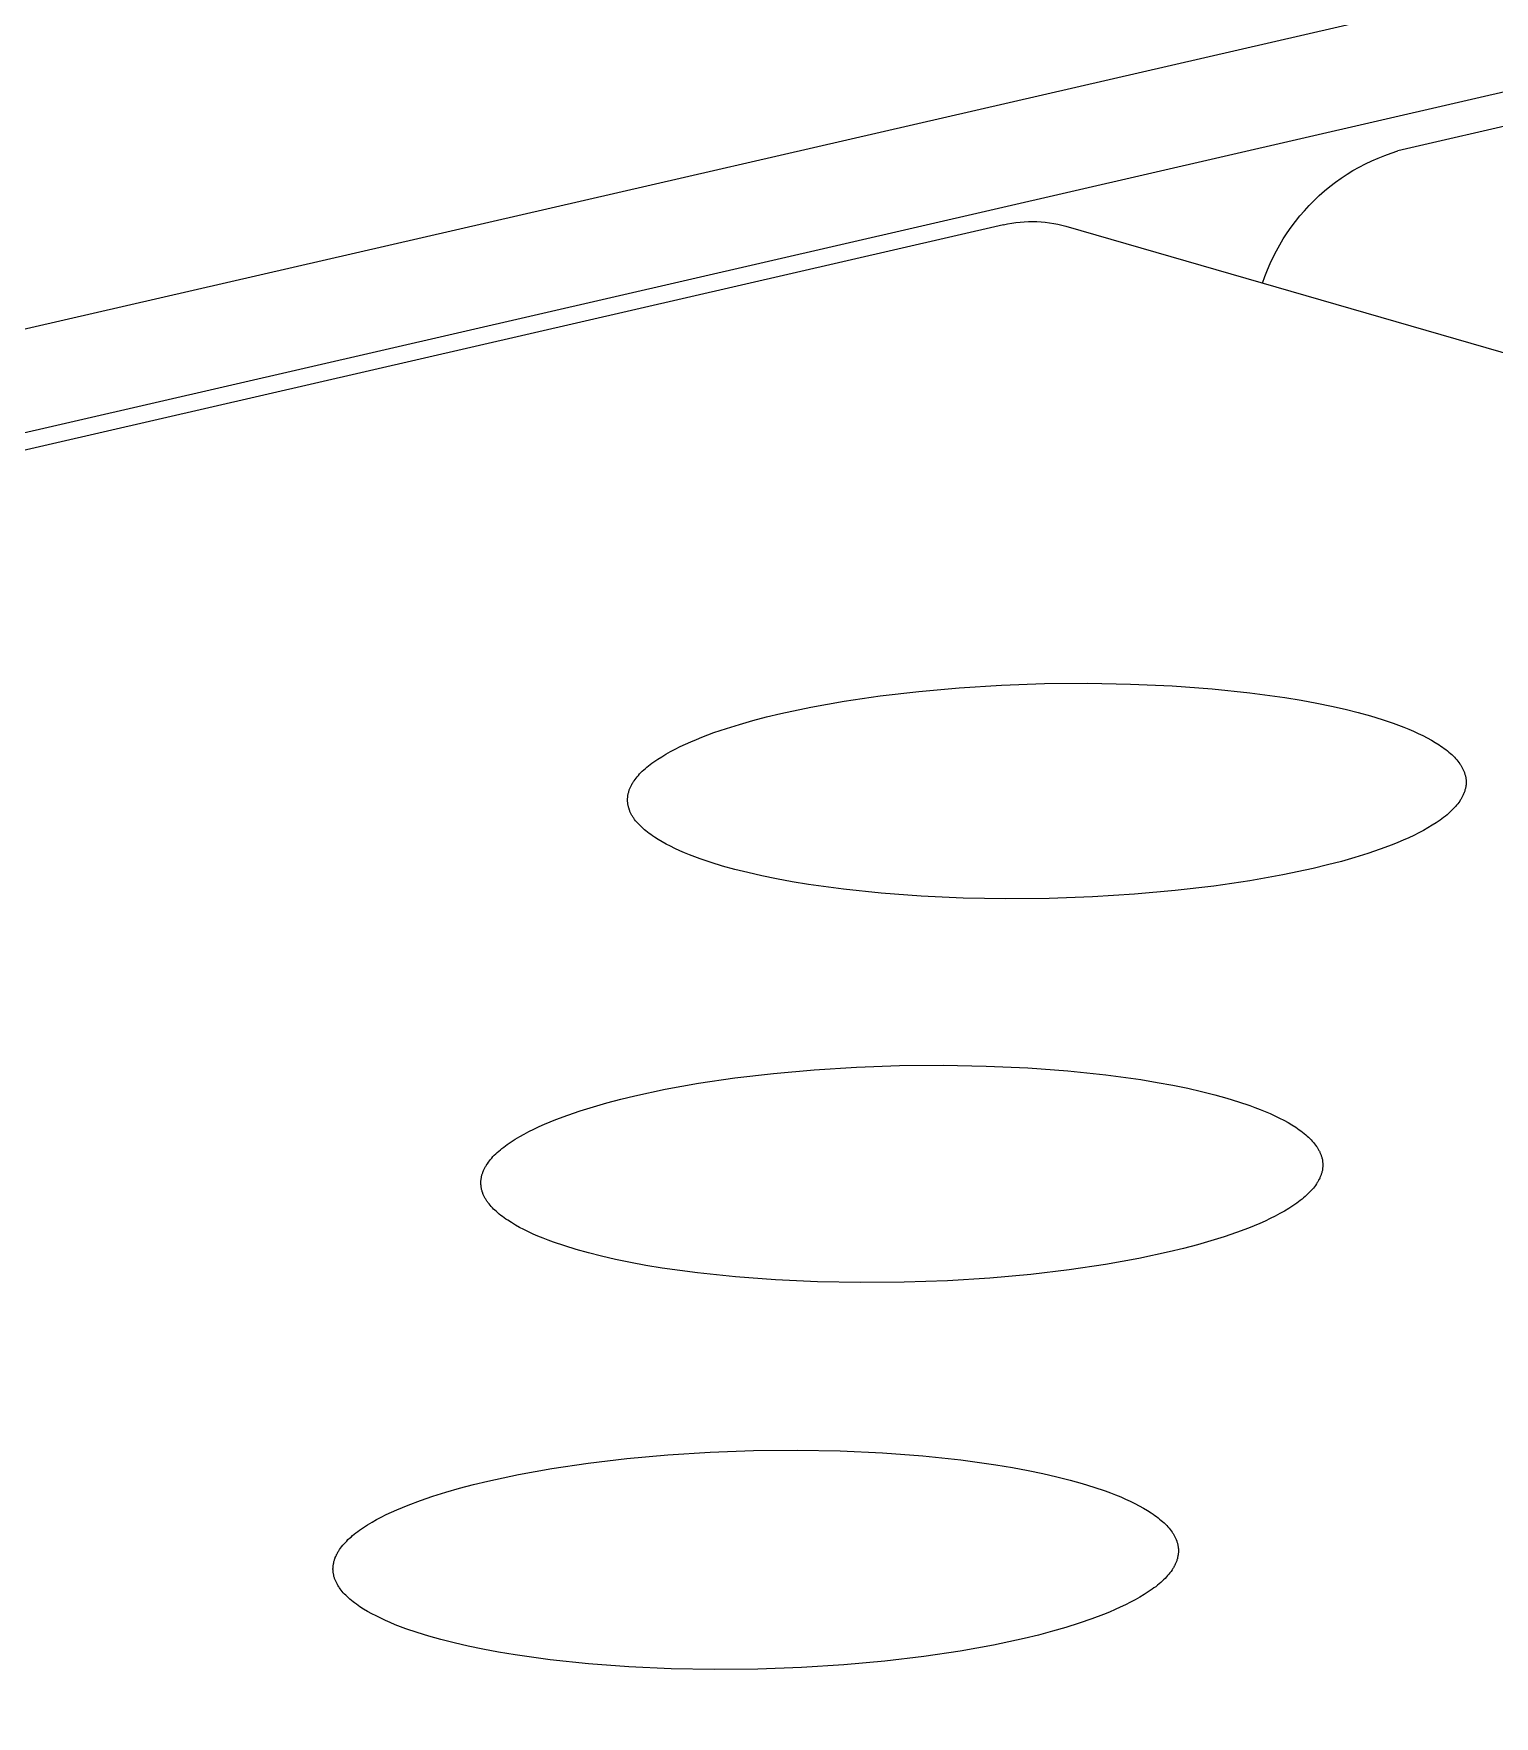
# Model space of a CAD drawing. Header units: millimetres. Extents: x -987 to 2591, y -102 to 2398.
# Drawn here: x -153.36 to -143.45, y 762.49 to 773.91 of the extents above; entities that cross this region are included whole.
import ezdxf

# ---------------------------------------------------------------- set-up
doc = ezdxf.new("R2010")
doc.units = ezdxf.units.MM
doc.header["$MEASUREMENT"] = 0
doc.layers.add('Utwórz2D linie widoczne', color=7, linetype='Continuous', true_color=0x000000)

msp = doc.modelspace()

# ---------------------------------------------------------------- linework, layer by layer
at = {"layer": 'Utwórz2D linie widoczne'}
for p, q in [((4.222, 808.165), (-190.787, 763.312)), ((-187.794, 763.291), (4.147, 807.487)), ((4.496, 807.345), (-144.104, 773.116)), ((-144.409, 772.982), (-144.367, 773.005)), ((-144.367, 773.005), (-144.325, 773.027)), ((-144.325, 773.027), (-144.282, 773.048)), ((-144.282, 773.048), (-144.239, 773.067)), ((-144.239, 773.067), (-144.194, 773.085)), ((-144.194, 773.085), (-144.15, 773.101)), ((-144.15, 773.101), (-144.104, 773.116)), ((-144.566, 772.874), (-144.528, 772.903)), ((-144.528, 772.903), (-144.489, 772.93)), ((-144.489, 772.93), (-144.449, 772.957)), ((-144.449, 772.957), (-144.409, 772.982)), ((-144.707, 772.745), (-144.673, 772.779)), ((-144.673, 772.779), (-144.638, 772.812)), ((-144.638, 772.812), (-144.603, 772.844)), ((-144.603, 772.844), (-144.566, 772.874)), ((-144.8, 772.637), (-144.77, 772.674)), ((-144.77, 772.674), (-144.739, 772.71)), ((-144.739, 772.71), (-144.707, 772.745)), ((-146.781, 772.614), (-188.28, 763.056)), ((-146.781, 772.614), (-146.753, 772.62)), ((-146.753, 772.62), (-146.725, 772.625)), ((-146.725, 772.625), (-146.697, 772.629)), ((-146.697, 772.629), (-146.668, 772.632)), ((-146.668, 772.632), (-146.64, 772.635)), ((-146.64, 772.635), (-146.611, 772.636)), ((-146.611, 772.636), (-146.583, 772.637)), ((-146.583, 772.637), (-146.554, 772.636)), ((-146.554, 772.636), (-146.525, 772.634)), ((-146.525, 772.634), (-146.497, 772.632)), ((-146.497, 772.632), (-146.469, 772.628)), ((-146.469, 772.628), (-146.44, 772.624)), ((-146.44, 772.624), (-146.412, 772.618)), ((-146.412, 772.618), (-146.384, 772.612)), ((-146.384, 772.612), (-146.357, 772.605)), ((-146.357, 772.605), (34.728, 720.23)), ((-144.882, 772.52), (-144.856, 772.56)), ((-144.856, 772.56), (-144.828, 772.599)), ((-144.828, 772.599), (-144.8, 772.637)), ((-144.951, 772.395), (-144.929, 772.438)), ((-144.929, 772.438), (-144.906, 772.479)), ((-144.906, 772.479), (-144.882, 772.52)), ((-144.99, 772.308), (-144.971, 772.352)), ((-144.971, 772.352), (-144.951, 772.395)), ((-145.023, 772.219), (-145.007, 772.264)), ((-145.007, 772.264), (-144.99, 772.308)), ((-147.356, 769.448), (-147.081, 769.473)), ((-147.081, 769.473), (-146.795, 769.49)), ((-146.795, 769.49), (-146.503, 769.501)), ((-146.503, 769.501), (-146.21, 769.504)), ((-146.21, 769.504), (-145.919, 769.498)), ((-145.919, 769.498), (-145.636, 769.486)), ((-145.636, 769.486), (-145.365, 769.466)), ((-145.365, 769.466), (-145.109, 769.439)), ((-148.087, 769.341), (-147.861, 769.381)), ((-147.861, 769.381), (-147.617, 769.417)), ((-147.617, 769.417), (-147.356, 769.448)), ((-145.109, 769.439), (-144.872, 769.406)), ((-144.872, 769.406), (-144.761, 769.388)), ((-144.761, 769.388), (-144.655, 769.369)), ((-144.655, 769.369), (-144.555, 769.348)), ((-148.573, 769.224), (-148.482, 769.25)), ((-148.482, 769.25), (-148.388, 769.275)), ((-148.388, 769.275), (-148.291, 769.298)), ((-148.291, 769.298), (-148.087, 769.341)), ((-144.555, 769.348), (-144.461, 769.327)), ((-144.461, 769.327), (-144.373, 769.304)), ((-144.373, 769.304), (-144.29, 769.282)), ((-144.29, 769.282), (-144.212, 769.258)), ((-144.212, 769.258), (-144.136, 769.232)), ((-148.865, 769.122), (-148.827, 769.138)), ((-148.827, 769.138), (-148.746, 769.168)), ((-148.746, 769.168), (-148.661, 769.196)), ((-148.661, 769.196), (-148.573, 769.224)), ((-144.136, 769.232), (-144.1, 769.219)), ((-144.1, 769.219), (-144.065, 769.206)), ((-144.065, 769.206), (-144.031, 769.192)), ((-144.031, 769.192), (-143.998, 769.178)), ((-143.998, 769.178), (-143.966, 769.163)), ((-143.966, 769.163), (-143.935, 769.148)), ((-143.935, 769.148), (-143.906, 769.133)), ((-143.906, 769.133), (-143.877, 769.117)), ((-149.1, 769.005), (-149.071, 769.023)), ((-149.071, 769.023), (-149.04, 769.04)), ((-149.04, 769.04), (-149.008, 769.057)), ((-149.008, 769.057), (-148.974, 769.074)), ((-148.974, 769.074), (-148.939, 769.09)), ((-148.939, 769.09), (-148.903, 769.106)), ((-148.903, 769.106), (-148.865, 769.122)), ((-143.877, 769.117), (-143.851, 769.102)), ((-143.851, 769.102), (-143.825, 769.086)), ((-143.825, 769.086), (-143.813, 769.077)), ((-143.813, 769.077), (-143.801, 769.069)), ((-143.801, 769.069), (-143.79, 769.061)), ((-143.79, 769.061), (-143.779, 769.053)), ((-143.779, 769.053), (-143.768, 769.044)), ((-143.768, 769.044), (-143.758, 769.036)), ((-143.758, 769.036), (-143.748, 769.027)), ((-143.748, 769.027), (-143.739, 769.019)), ((-143.739, 769.019), (-143.73, 769.01)), ((-143.73, 769.01), (-143.721, 769.001)), ((-149.25, 768.888), (-149.241, 768.897)), ((-149.241, 768.897), (-149.232, 768.906)), ((-149.232, 768.906), (-149.222, 768.915)), ((-149.222, 768.915), (-149.211, 768.925)), ((-149.211, 768.925), (-149.201, 768.934)), ((-149.201, 768.934), (-149.19, 768.943)), ((-149.19, 768.943), (-149.178, 768.952)), ((-149.178, 768.952), (-149.166, 768.961)), ((-149.166, 768.961), (-149.154, 768.97)), ((-149.154, 768.97), (-149.127, 768.988)), ((-149.127, 768.988), (-149.1, 769.005)), ((-143.721, 769.001), (-143.713, 768.992)), ((-143.713, 768.992), (-143.705, 768.984)), ((-143.705, 768.984), (-143.698, 768.975)), ((-143.698, 768.975), (-143.691, 768.966)), ((-143.691, 768.966), (-143.684, 768.957)), ((-143.684, 768.957), (-143.681, 768.952)), ((-143.681, 768.952), (-143.678, 768.948)), ((-143.678, 768.948), (-143.675, 768.943)), ((-143.675, 768.943), (-143.673, 768.939)), ((-143.673, 768.939), (-143.67, 768.934)), ((-143.67, 768.934), (-143.668, 768.93)), ((-143.668, 768.93), (-143.665, 768.925)), ((-143.665, 768.925), (-143.663, 768.92)), ((-143.663, 768.92), (-143.661, 768.916)), ((-143.661, 768.916), (-143.659, 768.911)), ((-143.659, 768.911), (-143.657, 768.907)), ((-143.657, 768.907), (-143.655, 768.902)), ((-143.655, 768.902), (-143.653, 768.897)), ((-143.653, 768.897), (-143.652, 768.893)), ((-149.32, 768.779), (-149.318, 768.784)), ((-149.318, 768.784), (-149.316, 768.789)), ((-149.316, 768.789), (-149.314, 768.794)), ((-149.314, 768.794), (-149.312, 768.798)), ((-149.312, 768.798), (-149.31, 768.803)), ((-149.31, 768.803), (-149.308, 768.808)), ((-149.308, 768.808), (-149.305, 768.812)), ((-149.305, 768.812), (-149.303, 768.817)), ((-149.303, 768.817), (-149.3, 768.822)), ((-149.3, 768.822), (-149.297, 768.827)), ((-149.297, 768.827), (-149.294, 768.831)), ((-149.294, 768.831), (-149.291, 768.836)), ((-149.291, 768.836), (-149.288, 768.841)), ((-149.288, 768.841), (-149.281, 768.85)), ((-149.281, 768.85), (-149.274, 768.86)), ((-149.274, 768.86), (-149.266, 768.869)), ((-149.266, 768.869), (-149.258, 768.878)), ((-149.258, 768.878), (-149.25, 768.888)), ((-143.652, 768.893), (-143.65, 768.888)), ((-143.65, 768.888), (-143.649, 768.883)), ((-143.649, 768.78), (-143.65, 768.775)), ((-143.649, 768.883), (-143.647, 768.879)), ((-143.647, 768.785), (-143.649, 768.78)), ((-143.647, 768.879), (-143.646, 768.874)), ((-143.646, 768.789), (-143.647, 768.785)), ((-143.646, 768.874), (-143.645, 768.87)), ((-143.645, 768.794), (-143.646, 768.789)), ((-143.645, 768.87), (-143.644, 768.865)), ((-143.644, 768.799), (-143.645, 768.794)), ((-143.644, 768.865), (-143.644, 768.86)), ((-143.644, 768.86), (-143.643, 768.855)), ((-143.643, 768.808), (-143.644, 768.804)), ((-143.644, 768.804), (-143.644, 768.799)), ((-143.643, 768.855), (-143.642, 768.851)), ((-143.642, 768.813), (-143.643, 768.808)), ((-143.642, 768.851), (-143.642, 768.846)), ((-143.642, 768.846), (-143.642, 768.841)), ((-143.642, 768.841), (-143.642, 768.837)), ((-143.642, 768.837), (-143.641, 768.832)), ((-143.641, 768.832), (-143.642, 768.827)), ((-143.642, 768.827), (-143.642, 768.823)), ((-143.642, 768.823), (-143.642, 768.818)), ((-143.642, 768.818), (-143.642, 768.813)), ((-149.332, 768.723), (-149.331, 768.727)), ((-149.332, 768.718), (-149.332, 768.723)), ((-149.332, 768.713), (-149.332, 768.718)), ((-149.332, 768.708), (-149.332, 768.713)), ((-149.332, 768.704), (-149.332, 768.708)), ((-149.332, 768.699), (-149.332, 768.704)), ((-149.331, 768.694), (-149.332, 768.699)), ((-149.331, 768.732), (-149.33, 768.737)), ((-149.331, 768.727), (-149.331, 768.732)), ((-149.331, 768.69), (-149.331, 768.694)), ((-149.33, 768.685), (-149.331, 768.69)), ((-149.33, 768.741), (-149.329, 768.746)), ((-149.33, 768.737), (-149.33, 768.741)), ((-149.329, 768.68), (-149.33, 768.685)), ((-149.329, 768.746), (-149.328, 768.751)), ((-149.328, 768.676), (-149.329, 768.68)), ((-149.328, 768.751), (-149.327, 768.756)), ((-149.327, 768.671), (-149.328, 768.676)), ((-149.327, 768.756), (-149.326, 768.76)), ((-149.326, 768.666), (-149.327, 768.671)), ((-149.326, 768.76), (-149.324, 768.765)), ((-149.325, 768.662), (-149.326, 768.666)), ((-149.324, 768.765), (-149.323, 768.77)), ((-149.323, 768.77), (-149.322, 768.775)), ((-149.322, 768.775), (-149.32, 768.779)), ((-143.714, 768.667), (-143.722, 768.657)), ((-143.706, 768.676), (-143.714, 768.667)), ((-143.698, 768.686), (-143.706, 768.676)), ((-143.691, 768.695), (-143.698, 768.686)), ((-143.684, 768.704), (-143.691, 768.695)), ((-143.681, 768.709), (-143.684, 768.704)), ((-143.678, 768.714), (-143.681, 768.709)), ((-143.675, 768.718), (-143.678, 768.714)), ((-143.673, 768.723), (-143.675, 768.718)), ((-143.67, 768.728), (-143.673, 768.723)), ((-143.667, 768.733), (-143.67, 768.728)), ((-143.665, 768.737), (-143.667, 768.733)), ((-143.663, 768.742), (-143.665, 768.737)), ((-143.661, 768.747), (-143.663, 768.742)), ((-143.658, 768.752), (-143.661, 768.747)), ((-143.657, 768.756), (-143.658, 768.752)), ((-143.655, 768.761), (-143.657, 768.756)), ((-143.653, 768.766), (-143.655, 768.761)), ((-143.651, 768.771), (-143.653, 768.766)), ((-143.65, 768.775), (-143.651, 768.771)), ((-149.324, 768.657), (-149.325, 768.662)), ((-149.322, 768.652), (-149.324, 768.657)), ((-149.321, 768.648), (-149.322, 768.652)), ((-149.319, 768.643), (-149.321, 768.648)), ((-149.317, 768.638), (-149.319, 768.643)), ((-149.316, 768.634), (-149.317, 768.638)), ((-149.314, 768.629), (-149.316, 768.634)), ((-149.311, 768.625), (-149.314, 768.629)), ((-149.309, 768.62), (-149.311, 768.625)), ((-149.307, 768.615), (-149.309, 768.62)), ((-149.304, 768.611), (-149.307, 768.615)), ((-149.302, 768.606), (-149.304, 768.611)), ((-149.299, 768.602), (-149.302, 768.606)), ((-149.296, 768.597), (-149.299, 768.602)), ((-149.293, 768.593), (-149.296, 768.597)), ((-149.29, 768.588), (-149.293, 768.593)), ((-149.287, 768.584), (-149.29, 768.588)), ((-149.284, 768.579), (-149.287, 768.584)), ((-149.277, 768.57), (-149.284, 768.579)), ((-149.27, 768.561), (-149.277, 768.57)), ((-149.262, 768.553), (-149.27, 768.561)), ((-149.254, 768.544), (-149.262, 768.553)), ((-143.844, 768.557), (-143.871, 768.54)), ((-143.818, 768.575), (-143.844, 768.557)), ((-143.805, 768.584), (-143.818, 768.575)), ((-143.794, 768.593), (-143.805, 768.584)), ((-143.782, 768.602), (-143.794, 768.593)), ((-143.771, 768.611), (-143.782, 768.602)), ((-143.76, 768.62), (-143.771, 768.611)), ((-143.75, 768.63), (-143.76, 768.62)), ((-143.74, 768.639), (-143.75, 768.63)), ((-143.731, 768.648), (-143.74, 768.639)), ((-143.722, 768.657), (-143.731, 768.648)), ((-149.245, 768.535), (-149.254, 768.544)), ((-149.236, 768.526), (-149.245, 768.535)), ((-149.227, 768.518), (-149.236, 768.526)), ((-149.217, 768.509), (-149.227, 768.518)), ((-149.207, 768.501), (-149.217, 768.509)), ((-149.197, 768.492), (-149.207, 768.501)), ((-149.186, 768.484), (-149.197, 768.492)), ((-149.174, 768.476), (-149.186, 768.484)), ((-149.162, 768.467), (-149.174, 768.476)), ((-149.15, 768.459), (-149.162, 768.467)), ((-149.125, 768.443), (-149.15, 768.459)), ((-149.098, 768.427), (-149.125, 768.443)), ((-144.068, 768.439), (-144.105, 768.423)), ((-144.031, 768.455), (-144.068, 768.439)), ((-143.997, 768.471), (-144.031, 768.455)), ((-143.963, 768.488), (-143.997, 768.471)), ((-143.931, 768.505), (-143.963, 768.488)), ((-143.9, 768.522), (-143.931, 768.505)), ((-143.871, 768.54), (-143.9, 768.522)), ((-149.07, 768.412), (-149.098, 768.427)), ((-149.041, 768.397), (-149.07, 768.412)), ((-149.01, 768.382), (-149.041, 768.397)), ((-148.978, 768.367), (-149.01, 768.382)), ((-148.945, 768.353), (-148.978, 768.367)), ((-148.911, 768.339), (-148.945, 768.353)), ((-148.876, 768.325), (-148.911, 768.339)), ((-148.84, 768.312), (-148.876, 768.325)), ((-144.309, 768.348), (-144.397, 768.321)), ((-144.224, 768.377), (-144.309, 768.348)), ((-144.144, 768.407), (-144.224, 768.377)), ((-144.105, 768.423), (-144.144, 768.407)), ((-148.765, 768.287), (-148.84, 768.312)), ((-148.687, 768.263), (-148.765, 768.287)), ((-148.604, 768.24), (-148.687, 768.263)), ((-148.515, 768.218), (-148.604, 768.24)), ((-148.421, 768.196), (-148.515, 768.218)), ((-144.679, 768.247), (-144.884, 768.203)), ((-144.582, 768.27), (-144.679, 768.247)), ((-144.488, 768.294), (-144.582, 768.27)), ((-144.397, 768.321), (-144.488, 768.294)), ((-148.321, 768.176), (-148.421, 768.196)), ((-148.215, 768.156), (-148.321, 768.176)), ((-148.104, 768.138), (-148.215, 768.156)), ((-147.867, 768.105), (-148.104, 768.138)), ((-147.611, 768.078), (-147.867, 768.105)), ((-145.615, 768.096), (-145.891, 768.071)), ((-145.354, 768.126), (-145.615, 768.096)), ((-145.109, 768.162), (-145.354, 768.126)), ((-144.884, 768.203), (-145.109, 768.162)), ((-147.339, 768.058), (-147.611, 768.078)), ((-147.055, 768.045), (-147.339, 768.058)), ((-146.764, 768.04), (-147.055, 768.045)), ((-146.47, 768.043), (-146.764, 768.04)), ((-146.177, 768.053), (-146.47, 768.043)), ((-145.891, 768.071), (-146.177, 768.053)), ((-148.604, 766.825), (-148.342, 766.856)), ((-148.342, 766.856), (-148.066, 766.88)), ((-148.066, 766.88), (-147.779, 766.898)), ((-147.779, 766.898), (-147.486, 766.909)), ((-147.486, 766.909), (-147.191, 766.912)), ((-147.191, 766.912), (-146.899, 766.906)), ((-146.899, 766.906), (-146.615, 766.894)), ((-146.615, 766.894), (-146.343, 766.873)), ((-146.343, 766.873), (-146.086, 766.846)), ((-146.086, 766.846), (-145.848, 766.814)), ((-149.282, 766.704), (-149.076, 766.748)), ((-149.076, 766.748), (-148.85, 766.789)), ((-148.85, 766.789), (-148.604, 766.825)), ((-145.848, 766.814), (-145.737, 766.795)), ((-145.737, 766.795), (-145.631, 766.775)), ((-145.631, 766.775), (-145.53, 766.755)), ((-145.53, 766.755), (-145.436, 766.733)), ((-145.436, 766.733), (-145.347, 766.711)), ((-149.653, 766.602), (-149.564, 766.63)), ((-149.564, 766.63), (-149.473, 766.656)), ((-149.473, 766.656), (-149.378, 766.681)), ((-149.378, 766.681), (-149.282, 766.704)), ((-145.347, 766.711), (-145.264, 766.688)), ((-145.264, 766.688), (-145.185, 766.664)), ((-145.185, 766.664), (-145.11, 766.638)), ((-145.11, 766.638), (-145.074, 766.625)), ((-145.074, 766.625), (-145.038, 766.611)), ((-145.038, 766.611), (-145.004, 766.597)), ((-149.932, 766.495), (-149.896, 766.511)), ((-149.896, 766.511), (-149.858, 766.527)), ((-149.858, 766.527), (-149.819, 766.543)), ((-149.819, 766.543), (-149.738, 766.573)), ((-149.738, 766.573), (-149.653, 766.602)), ((-145.004, 766.597), (-144.971, 766.583)), ((-144.971, 766.583), (-144.939, 766.568)), ((-144.939, 766.568), (-144.908, 766.553)), ((-144.908, 766.553), (-144.878, 766.538)), ((-144.878, 766.538), (-144.85, 766.522)), ((-144.85, 766.522), (-144.823, 766.506)), ((-144.823, 766.506), (-144.798, 766.49)), ((-150.148, 766.374), (-150.121, 766.392)), ((-150.121, 766.392), (-150.094, 766.409)), ((-150.094, 766.409), (-150.064, 766.427)), ((-150.064, 766.427), (-150.033, 766.444)), ((-150.033, 766.444), (-150.001, 766.461)), ((-150.001, 766.461), (-149.967, 766.478)), ((-149.967, 766.478), (-149.932, 766.495)), ((-144.798, 766.49), (-144.785, 766.482)), ((-144.785, 766.482), (-144.774, 766.474)), ((-144.774, 766.474), (-144.762, 766.465)), ((-144.762, 766.465), (-144.751, 766.457)), ((-144.751, 766.457), (-144.741, 766.448)), ((-144.741, 766.448), (-144.73, 766.44)), ((-144.73, 766.44), (-144.72, 766.431)), ((-144.72, 766.431), (-144.711, 766.423)), ((-144.711, 766.423), (-144.702, 766.414)), ((-144.702, 766.414), (-144.693, 766.405)), ((-144.693, 766.405), (-144.685, 766.396)), ((-144.685, 766.396), (-144.677, 766.387)), ((-144.677, 766.387), (-144.67, 766.378)), ((-150.269, 766.262), (-150.261, 766.272)), ((-150.261, 766.272), (-150.253, 766.281)), ((-150.253, 766.281), (-150.245, 766.291)), ((-150.245, 766.291), (-150.236, 766.3)), ((-150.236, 766.3), (-150.226, 766.309)), ((-150.226, 766.309), (-150.216, 766.319)), ((-150.216, 766.319), (-150.206, 766.328)), ((-150.206, 766.328), (-150.195, 766.337)), ((-150.195, 766.337), (-150.184, 766.346)), ((-150.184, 766.346), (-150.172, 766.356)), ((-150.172, 766.356), (-150.16, 766.365)), ((-150.16, 766.365), (-150.148, 766.374)), ((-144.67, 766.378), (-144.663, 766.369)), ((-144.663, 766.369), (-144.656, 766.36)), ((-144.656, 766.36), (-144.653, 766.356)), ((-144.653, 766.356), (-144.65, 766.351)), ((-144.65, 766.351), (-144.648, 766.347)), ((-144.648, 766.347), (-144.645, 766.342)), ((-144.645, 766.342), (-144.642, 766.338)), ((-144.642, 766.338), (-144.64, 766.333)), ((-144.64, 766.333), (-144.637, 766.328)), ((-144.637, 766.328), (-144.635, 766.324)), ((-144.635, 766.324), (-144.633, 766.319)), ((-144.633, 766.319), (-144.631, 766.315)), ((-144.631, 766.315), (-144.629, 766.31)), ((-144.629, 766.31), (-144.627, 766.305)), ((-144.627, 766.305), (-144.625, 766.301)), ((-144.625, 766.301), (-144.624, 766.296)), ((-144.624, 766.296), (-144.622, 766.291)), ((-144.622, 766.291), (-144.621, 766.287)), ((-144.621, 766.287), (-144.62, 766.282)), ((-144.62, 766.282), (-144.618, 766.277)), ((-144.618, 766.277), (-144.617, 766.272)), ((-144.617, 766.272), (-144.617, 766.268)), ((-150.323, 766.153), (-150.322, 766.158)), ((-150.322, 766.158), (-150.321, 766.162)), ((-150.321, 766.162), (-150.32, 766.167)), ((-150.32, 766.167), (-150.318, 766.172)), ((-150.318, 766.172), (-150.317, 766.177)), ((-150.317, 766.177), (-150.315, 766.182)), ((-150.315, 766.182), (-150.313, 766.186)), ((-150.313, 766.186), (-150.311, 766.191)), ((-150.311, 766.191), (-150.309, 766.196)), ((-150.309, 766.196), (-150.307, 766.201)), ((-150.307, 766.201), (-150.305, 766.205)), ((-150.305, 766.205), (-150.303, 766.21)), ((-150.303, 766.21), (-150.3, 766.215)), ((-150.3, 766.215), (-150.298, 766.22)), ((-150.298, 766.22), (-150.295, 766.224)), ((-150.295, 766.224), (-150.292, 766.229)), ((-150.292, 766.229), (-150.289, 766.234)), ((-150.289, 766.234), (-150.286, 766.239)), ((-150.286, 766.239), (-150.283, 766.243)), ((-150.283, 766.243), (-150.276, 766.253)), ((-150.276, 766.253), (-150.269, 766.262)), ((-144.629, 766.158), (-144.631, 766.154)), ((-144.627, 766.163), (-144.629, 766.158)), ((-144.625, 766.168), (-144.627, 766.163)), ((-144.624, 766.173), (-144.625, 766.168)), ((-144.622, 766.177), (-144.624, 766.173)), ((-144.621, 766.182), (-144.622, 766.177)), ((-144.62, 766.187), (-144.621, 766.182)), ((-144.618, 766.192), (-144.62, 766.187)), ((-144.617, 766.197), (-144.618, 766.192)), ((-144.617, 766.268), (-144.616, 766.263)), ((-144.616, 766.206), (-144.617, 766.201)), ((-144.617, 766.201), (-144.617, 766.197)), ((-144.616, 766.263), (-144.615, 766.258)), ((-144.615, 766.211), (-144.616, 766.206)), ((-144.615, 766.258), (-144.615, 766.254)), ((-144.615, 766.254), (-144.614, 766.249)), ((-144.614, 766.22), (-144.615, 766.216)), ((-144.615, 766.216), (-144.615, 766.211)), ((-144.614, 766.249), (-144.614, 766.244)), ((-144.614, 766.244), (-144.614, 766.239)), ((-144.614, 766.239), (-144.614, 766.235)), ((-144.614, 766.235), (-144.614, 766.23)), ((-144.614, 766.23), (-144.614, 766.225)), ((-144.614, 766.225), (-144.614, 766.22)), ((-150.327, 766.129), (-150.326, 766.134)), ((-150.327, 766.124), (-150.327, 766.129)), ((-150.327, 766.12), (-150.327, 766.124)), ((-150.327, 766.115), (-150.327, 766.12)), ((-150.327, 766.11), (-150.327, 766.115)), ((-150.327, 766.105), (-150.327, 766.11)), ((-150.327, 766.101), (-150.327, 766.105)), ((-150.326, 766.096), (-150.327, 766.101)), ((-150.326, 766.139), (-150.325, 766.143)), ((-150.326, 766.134), (-150.326, 766.139)), ((-150.326, 766.091), (-150.326, 766.096)), ((-150.325, 766.086), (-150.326, 766.091)), ((-150.325, 766.143), (-150.324, 766.148)), ((-150.325, 766.082), (-150.325, 766.086)), ((-150.324, 766.077), (-150.325, 766.082)), ((-150.324, 766.148), (-150.323, 766.153)), ((-150.323, 766.072), (-150.324, 766.077)), ((-150.322, 766.068), (-150.323, 766.072)), ((-150.321, 766.063), (-150.322, 766.068)), ((-150.319, 766.058), (-150.321, 766.063)), ((-150.318, 766.053), (-150.319, 766.058)), ((-150.316, 766.049), (-150.318, 766.053)), ((-150.315, 766.044), (-150.316, 766.049)), ((-150.313, 766.04), (-150.315, 766.044)), ((-144.713, 766.04), (-144.723, 766.031)), ((-144.704, 766.049), (-144.713, 766.04)), ((-144.695, 766.059), (-144.704, 766.049)), ((-144.686, 766.068), (-144.695, 766.059)), ((-144.678, 766.078), (-144.686, 766.068)), ((-144.671, 766.087), (-144.678, 766.078)), ((-144.664, 766.096), (-144.671, 766.087)), ((-144.657, 766.106), (-144.664, 766.096)), ((-144.654, 766.111), (-144.657, 766.106)), ((-144.651, 766.115), (-144.654, 766.111)), ((-144.648, 766.12), (-144.651, 766.115)), ((-144.645, 766.125), (-144.648, 766.12)), ((-144.642, 766.13), (-144.645, 766.125)), ((-144.64, 766.135), (-144.642, 766.13)), ((-144.637, 766.139), (-144.64, 766.135)), ((-144.635, 766.144), (-144.637, 766.139)), ((-144.633, 766.149), (-144.635, 766.144)), ((-144.631, 766.154), (-144.633, 766.149)), ((-150.311, 766.035), (-150.313, 766.04)), ((-150.309, 766.03), (-150.311, 766.035)), ((-150.307, 766.026), (-150.309, 766.03)), ((-150.304, 766.021), (-150.307, 766.026)), ((-150.302, 766.016), (-150.304, 766.021)), ((-150.3, 766.012), (-150.302, 766.016)), ((-150.297, 766.007), (-150.3, 766.012)), ((-150.294, 766.003), (-150.297, 766.007)), ((-150.292, 765.998), (-150.294, 766.003)), ((-150.289, 765.993), (-150.292, 765.998)), ((-150.286, 765.989), (-150.289, 765.993)), ((-150.282, 765.984), (-150.286, 765.989)), ((-150.279, 765.98), (-150.282, 765.984)), ((-150.272, 765.971), (-150.279, 765.98)), ((-150.265, 765.962), (-150.272, 765.971)), ((-150.257, 765.953), (-150.265, 765.962)), ((-150.249, 765.944), (-150.257, 765.953)), ((-150.241, 765.935), (-150.249, 765.944)), ((-150.232, 765.927), (-150.241, 765.935)), ((-150.222, 765.918), (-150.232, 765.927)), ((-144.845, 765.94), (-144.874, 765.922)), ((-144.817, 765.958), (-144.845, 765.94)), ((-144.791, 765.976), (-144.817, 765.958)), ((-144.779, 765.985), (-144.791, 765.976)), ((-144.767, 765.994), (-144.779, 765.985)), ((-144.755, 766.003), (-144.767, 765.994)), ((-144.744, 766.012), (-144.755, 766.003)), ((-144.733, 766.021), (-144.744, 766.012)), ((-144.723, 766.031), (-144.733, 766.021)), ((-150.212, 765.909), (-150.222, 765.918)), ((-150.202, 765.901), (-150.212, 765.909)), ((-150.192, 765.892), (-150.202, 765.901)), ((-150.181, 765.884), (-150.192, 765.892)), ((-150.169, 765.875), (-150.181, 765.884)), ((-150.157, 765.867), (-150.169, 765.875)), ((-150.145, 765.859), (-150.157, 765.867)), ((-150.12, 765.843), (-150.145, 765.859)), ((-150.093, 765.827), (-150.12, 765.843)), ((-150.065, 765.811), (-150.093, 765.827)), ((-145.08, 765.822), (-145.118, 765.806)), ((-145.042, 765.838), (-145.08, 765.822)), ((-145.006, 765.854), (-145.042, 765.838)), ((-144.971, 765.871), (-145.006, 765.854)), ((-144.937, 765.888), (-144.971, 765.871)), ((-144.905, 765.905), (-144.937, 765.888)), ((-144.874, 765.922), (-144.905, 765.905)), ((-150.035, 765.796), (-150.065, 765.811)), ((-150.005, 765.781), (-150.035, 765.796)), ((-149.973, 765.766), (-150.005, 765.781)), ((-149.94, 765.752), (-149.973, 765.766)), ((-149.905, 765.738), (-149.94, 765.752)), ((-149.87, 765.724), (-149.905, 765.738)), ((-149.834, 765.711), (-149.87, 765.724)), ((-149.758, 765.685), (-149.834, 765.711)), ((-145.373, 765.719), (-145.465, 765.693)), ((-145.284, 765.747), (-145.373, 765.719)), ((-145.199, 765.776), (-145.284, 765.747)), ((-145.118, 765.806), (-145.199, 765.776)), ((-149.68, 765.661), (-149.758, 765.685)), ((-149.597, 765.638), (-149.68, 765.661)), ((-149.508, 765.615), (-149.597, 765.638)), ((-149.413, 765.594), (-149.508, 765.615)), ((-149.313, 765.573), (-149.413, 765.594)), ((-145.862, 765.6), (-146.088, 765.56)), ((-145.656, 765.644), (-145.862, 765.6)), ((-145.559, 765.668), (-145.656, 765.644)), ((-145.465, 765.693), (-145.559, 765.668)), ((-149.207, 765.553), (-149.313, 765.573)), ((-149.096, 765.535), (-149.207, 765.553)), ((-148.857, 765.502), (-149.096, 765.535)), ((-148.6, 765.475), (-148.857, 765.502)), ((-148.327, 765.454), (-148.6, 765.475)), ((-146.596, 765.492), (-146.873, 765.467)), ((-146.334, 765.523), (-146.596, 765.492)), ((-146.088, 765.56), (-146.334, 765.523)), ((-148.042, 765.441), (-148.327, 765.454)), ((-147.75, 765.436), (-148.042, 765.441)), ((-147.454, 765.439), (-147.75, 765.436)), ((-147.161, 765.449), (-147.454, 765.439)), ((-146.873, 765.467), (-147.161, 765.449)), ((-149.6, 764.211), (-149.336, 764.242)), ((-149.336, 764.242), (-149.059, 764.267)), ((-149.059, 764.267), (-148.771, 764.285)), ((-148.771, 764.285), (-148.477, 764.296)), ((-148.477, 764.296), (-148.181, 764.299)), ((-148.181, 764.299), (-147.888, 764.294)), ((-147.888, 764.294), (-147.602, 764.281)), ((-147.602, 764.281), (-147.329, 764.26)), ((-147.329, 764.26), (-147.071, 764.233)), ((-147.071, 764.233), (-146.832, 764.2)), ((-150.28, 764.09), (-150.073, 764.134)), ((-150.073, 764.134), (-149.846, 764.175)), ((-149.846, 764.175), (-149.6, 764.211)), ((-146.832, 764.2), (-146.72, 764.181)), ((-146.72, 764.181), (-146.614, 764.161)), ((-146.614, 764.161), (-146.513, 764.141)), ((-146.513, 764.141), (-146.418, 764.119)), ((-146.418, 764.119), (-146.329, 764.096)), ((-150.738, 763.957), (-150.653, 763.987)), ((-150.653, 763.987), (-150.564, 764.015)), ((-150.564, 764.015), (-150.472, 764.041)), ((-150.472, 764.041), (-150.377, 764.066)), ((-150.377, 764.066), (-150.28, 764.09)), ((-146.329, 764.096), (-146.246, 764.073)), ((-146.246, 764.073), (-146.167, 764.049)), ((-146.167, 764.049), (-146.091, 764.023)), ((-146.091, 764.023), (-146.055, 764.01)), ((-146.055, 764.01), (-146.02, 763.996)), ((-146.02, 763.996), (-145.985, 763.982)), ((-150.969, 763.862), (-150.933, 763.879)), ((-150.933, 763.879), (-150.897, 763.895)), ((-150.897, 763.895), (-150.859, 763.911)), ((-150.859, 763.911), (-150.82, 763.927)), ((-150.82, 763.927), (-150.738, 763.957)), ((-145.985, 763.982), (-145.952, 763.967)), ((-145.952, 763.967), (-145.92, 763.953)), ((-145.92, 763.953), (-145.889, 763.938)), ((-145.889, 763.938), (-145.859, 763.922)), ((-145.859, 763.922), (-145.831, 763.906)), ((-145.831, 763.906), (-145.804, 763.89)), ((-145.804, 763.89), (-145.778, 763.874)), ((-145.778, 763.874), (-145.766, 763.866)), ((-151.162, 763.747), (-151.15, 763.756)), ((-151.15, 763.756), (-151.124, 763.775)), ((-151.124, 763.775), (-151.096, 763.793)), ((-151.096, 763.793), (-151.066, 763.81)), ((-151.066, 763.81), (-151.035, 763.828)), ((-151.035, 763.828), (-151.003, 763.845)), ((-151.003, 763.845), (-150.969, 763.862)), ((-145.766, 763.866), (-145.754, 763.857)), ((-145.754, 763.857), (-145.743, 763.849)), ((-145.743, 763.849), (-145.731, 763.84)), ((-145.731, 763.84), (-145.721, 763.832)), ((-145.721, 763.832), (-145.71, 763.823)), ((-145.71, 763.823), (-145.701, 763.815)), ((-145.701, 763.815), (-145.691, 763.806)), ((-145.691, 763.806), (-145.682, 763.797)), ((-145.682, 763.797), (-145.673, 763.788)), ((-145.673, 763.788), (-145.665, 763.779)), ((-145.665, 763.779), (-145.657, 763.77)), ((-145.657, 763.77), (-145.65, 763.761)), ((-145.65, 763.761), (-145.643, 763.752)), ((-151.279, 763.635), (-151.272, 763.644)), ((-151.272, 763.644), (-151.264, 763.654)), ((-151.264, 763.654), (-151.256, 763.663)), ((-151.256, 763.663), (-151.247, 763.673)), ((-151.247, 763.673), (-151.238, 763.682)), ((-151.238, 763.682), (-151.229, 763.692)), ((-151.229, 763.692), (-151.219, 763.701)), ((-151.219, 763.701), (-151.208, 763.71)), ((-151.208, 763.71), (-151.198, 763.72)), ((-151.198, 763.72), (-151.186, 763.729)), ((-151.186, 763.729), (-151.175, 763.738)), ((-151.175, 763.738), (-151.162, 763.747)), ((-145.643, 763.752), (-145.636, 763.743)), ((-145.636, 763.743), (-145.633, 763.738)), ((-145.633, 763.738), (-145.63, 763.734)), ((-145.63, 763.734), (-145.628, 763.729)), ((-145.628, 763.729), (-145.625, 763.725)), ((-145.625, 763.725), (-145.622, 763.72)), ((-145.622, 763.72), (-145.62, 763.715)), ((-145.62, 763.715), (-145.617, 763.711)), ((-145.617, 763.711), (-145.615, 763.706)), ((-145.615, 763.706), (-145.613, 763.701)), ((-145.613, 763.701), (-145.611, 763.697)), ((-145.611, 763.697), (-145.609, 763.692)), ((-145.609, 763.692), (-145.607, 763.687)), ((-145.607, 763.687), (-145.605, 763.683)), ((-145.605, 763.683), (-145.604, 763.678)), ((-145.604, 763.678), (-145.602, 763.673)), ((-145.602, 763.673), (-145.601, 763.669)), ((-145.601, 763.669), (-145.6, 763.664)), ((-145.6, 763.664), (-145.598, 763.659)), ((-145.598, 763.659), (-145.597, 763.654)), ((-145.597, 763.654), (-145.597, 763.65)), ((-145.597, 763.65), (-145.596, 763.645)), ((-145.596, 763.645), (-145.595, 763.64)), ((-151.328, 763.524), (-151.327, 763.529)), ((-151.327, 763.529), (-151.326, 763.534)), ((-151.326, 763.534), (-151.325, 763.539)), ((-151.325, 763.539), (-151.324, 763.543)), ((-151.324, 763.543), (-151.323, 763.548)), ((-151.323, 763.548), (-151.321, 763.553)), ((-151.321, 763.553), (-151.32, 763.558)), ((-151.32, 763.558), (-151.318, 763.563)), ((-151.318, 763.563), (-151.316, 763.568)), ((-151.316, 763.568), (-151.315, 763.572)), ((-151.315, 763.572), (-151.312, 763.577)), ((-151.312, 763.577), (-151.31, 763.582)), ((-151.31, 763.582), (-151.308, 763.587)), ((-151.308, 763.587), (-151.306, 763.592)), ((-151.306, 763.592), (-151.303, 763.596)), ((-151.303, 763.596), (-151.301, 763.601)), ((-151.301, 763.601), (-151.298, 763.606)), ((-151.298, 763.606), (-151.295, 763.611)), ((-151.295, 763.611), (-151.292, 763.616)), ((-151.292, 763.616), (-151.289, 763.62)), ((-151.289, 763.62), (-151.286, 763.625)), ((-151.286, 763.625), (-151.279, 763.635)), ((-145.613, 763.53), (-145.615, 763.525)), ((-145.611, 763.535), (-145.613, 763.53)), ((-145.609, 763.539), (-145.611, 763.535)), ((-145.607, 763.544), (-145.609, 763.539)), ((-145.605, 763.549), (-145.607, 763.544)), ((-145.604, 763.554), (-145.605, 763.549)), ((-145.602, 763.559), (-145.604, 763.554)), ((-145.601, 763.563), (-145.602, 763.559)), ((-145.6, 763.568), (-145.601, 763.563)), ((-145.599, 763.573), (-145.6, 763.568)), ((-145.598, 763.578), (-145.599, 763.573)), ((-145.597, 763.583), (-145.598, 763.578)), ((-145.596, 763.588), (-145.597, 763.583)), ((-145.595, 763.592), (-145.596, 763.588)), ((-145.595, 763.64), (-145.595, 763.635)), ((-145.595, 763.635), (-145.594, 763.631)), ((-145.594, 763.602), (-145.595, 763.597)), ((-145.595, 763.597), (-145.595, 763.592)), ((-145.594, 763.631), (-145.594, 763.626)), ((-145.594, 763.626), (-145.594, 763.621)), ((-145.594, 763.621), (-145.594, 763.616)), ((-145.594, 763.616), (-145.594, 763.611)), ((-145.594, 763.611), (-145.594, 763.607)), ((-145.594, 763.607), (-145.594, 763.602)), ((-151.331, 763.495), (-151.33, 763.5)), ((-151.331, 763.491), (-151.331, 763.495)), ((-151.33, 763.486), (-151.331, 763.491)), ((-151.33, 763.51), (-151.329, 763.515)), ((-151.33, 763.505), (-151.33, 763.51)), ((-151.33, 763.5), (-151.33, 763.505)), ((-151.33, 763.481), (-151.33, 763.486)), ((-151.33, 763.476), (-151.33, 763.481)), ((-151.329, 763.472), (-151.33, 763.476)), ((-151.329, 763.519), (-151.328, 763.524)), ((-151.329, 763.515), (-151.329, 763.519)), ((-151.329, 763.467), (-151.329, 763.472)), ((-151.328, 763.462), (-151.329, 763.467)), ((-151.327, 763.457), (-151.328, 763.462)), ((-151.326, 763.453), (-151.327, 763.457)), ((-151.325, 763.448), (-151.326, 763.453)), ((-151.324, 763.443), (-151.325, 763.448)), ((-151.323, 763.438), (-151.324, 763.443)), ((-151.321, 763.434), (-151.323, 763.438)), ((-151.32, 763.429), (-151.321, 763.434)), ((-151.318, 763.424), (-151.32, 763.429)), ((-151.316, 763.42), (-151.318, 763.424)), ((-151.314, 763.415), (-151.316, 763.42)), ((-151.312, 763.41), (-151.314, 763.415)), ((-145.694, 763.42), (-145.704, 763.411)), ((-145.684, 763.429), (-145.694, 763.42)), ((-145.675, 763.439), (-145.684, 763.429)), ((-145.667, 763.448), (-145.675, 763.439)), ((-145.659, 763.458), (-145.667, 763.448)), ((-145.651, 763.467), (-145.659, 763.458)), ((-145.644, 763.477), (-145.651, 763.467)), ((-145.637, 763.487), (-145.644, 763.477)), ((-145.634, 763.491), (-145.637, 763.487)), ((-145.631, 763.496), (-145.634, 763.491)), ((-145.628, 763.501), (-145.631, 763.496)), ((-145.625, 763.506), (-145.628, 763.501)), ((-145.623, 763.511), (-145.625, 763.506)), ((-145.62, 763.515), (-145.623, 763.511)), ((-145.618, 763.52), (-145.62, 763.515)), ((-145.615, 763.525), (-145.618, 763.52)), ((-151.31, 763.406), (-151.312, 763.41)), ((-151.308, 763.401), (-151.31, 763.406)), ((-151.305, 763.396), (-151.308, 763.401)), ((-151.303, 763.392), (-151.305, 763.396)), ((-151.3, 763.387), (-151.303, 763.392)), ((-151.298, 763.382), (-151.3, 763.387)), ((-151.295, 763.378), (-151.298, 763.382)), ((-151.292, 763.373), (-151.295, 763.378)), ((-151.289, 763.369), (-151.292, 763.373)), ((-151.286, 763.364), (-151.289, 763.369)), ((-151.282, 763.359), (-151.286, 763.364)), ((-151.276, 763.35), (-151.282, 763.359)), ((-151.268, 763.341), (-151.276, 763.35)), ((-151.261, 763.332), (-151.268, 763.341)), ((-151.252, 763.323), (-151.261, 763.332)), ((-151.244, 763.315), (-151.252, 763.323)), ((-151.235, 763.306), (-151.244, 763.315)), ((-151.225, 763.297), (-151.235, 763.306)), ((-145.856, 763.301), (-145.887, 763.284)), ((-145.826, 763.319), (-145.856, 763.301)), ((-145.798, 763.337), (-145.826, 763.319)), ((-145.772, 763.355), (-145.798, 763.337)), ((-145.76, 763.364), (-145.772, 763.355)), ((-145.748, 763.373), (-145.76, 763.364)), ((-145.736, 763.383), (-145.748, 763.373)), ((-145.725, 763.392), (-145.736, 763.383)), ((-145.714, 763.401), (-145.725, 763.392)), ((-145.704, 763.411), (-145.714, 763.401)), ((-151.216, 763.288), (-151.225, 763.297)), ((-151.205, 763.28), (-151.216, 763.288)), ((-151.195, 763.271), (-151.205, 763.28)), ((-151.184, 763.263), (-151.195, 763.271)), ((-151.172, 763.254), (-151.184, 763.263)), ((-151.16, 763.246), (-151.172, 763.254)), ((-151.148, 763.237), (-151.16, 763.246)), ((-151.123, 763.221), (-151.148, 763.237)), ((-151.096, 763.205), (-151.123, 763.221)), ((-151.068, 763.189), (-151.096, 763.205)), ((-151.038, 763.174), (-151.068, 763.189)), ((-146.062, 763.2), (-146.101, 763.185)), ((-146.024, 763.217), (-146.062, 763.2)), ((-145.988, 763.233), (-146.024, 763.217)), ((-145.953, 763.25), (-145.988, 763.233)), ((-145.919, 763.267), (-145.953, 763.25)), ((-145.887, 763.284), (-145.919, 763.267)), ((-151.007, 763.159), (-151.038, 763.174)), ((-150.975, 763.144), (-151.007, 763.159)), ((-150.942, 763.129), (-150.975, 763.144)), ((-150.908, 763.115), (-150.942, 763.129)), ((-150.872, 763.101), (-150.908, 763.115)), ((-150.836, 763.088), (-150.872, 763.101)), ((-150.76, 763.062), (-150.836, 763.088)), ((-146.357, 763.097), (-146.449, 763.07)), ((-146.268, 763.125), (-146.357, 763.097)), ((-146.182, 763.154), (-146.268, 763.125)), ((-146.101, 763.185), (-146.182, 763.154)), ((-150.681, 763.038), (-150.76, 763.062)), ((-150.598, 763.014), (-150.681, 763.038)), ((-150.509, 762.992), (-150.598, 763.014)), ((-150.414, 762.97), (-150.509, 762.992)), ((-150.313, 762.949), (-150.414, 762.97)), ((-146.848, 762.977), (-147.075, 762.936)), ((-146.641, 763.021), (-146.848, 762.977)), ((-146.544, 763.045), (-146.641, 763.021)), ((-146.449, 763.07), (-146.544, 763.045)), ((-150.207, 762.929), (-150.313, 762.949)), ((-150.095, 762.911), (-150.207, 762.929)), ((-149.856, 762.877), (-150.095, 762.911)), ((-149.597, 762.85), (-149.856, 762.877)), ((-149.323, 762.83), (-149.597, 762.85)), ((-147.864, 762.843), (-148.152, 762.825)), ((-147.586, 762.868), (-147.864, 762.843)), ((-147.322, 762.899), (-147.586, 762.868)), ((-147.075, 762.936), (-147.322, 762.899)), ((-149.037, 762.816), (-149.323, 762.83)), ((-148.744, 762.811), (-149.037, 762.816)), ((-148.447, 762.814), (-148.744, 762.811)), ((-148.152, 762.825), (-148.447, 762.814))]:
    msp.add_line(p, q, dxfattribs=at)

doc.saveas('drawing.dxf')
